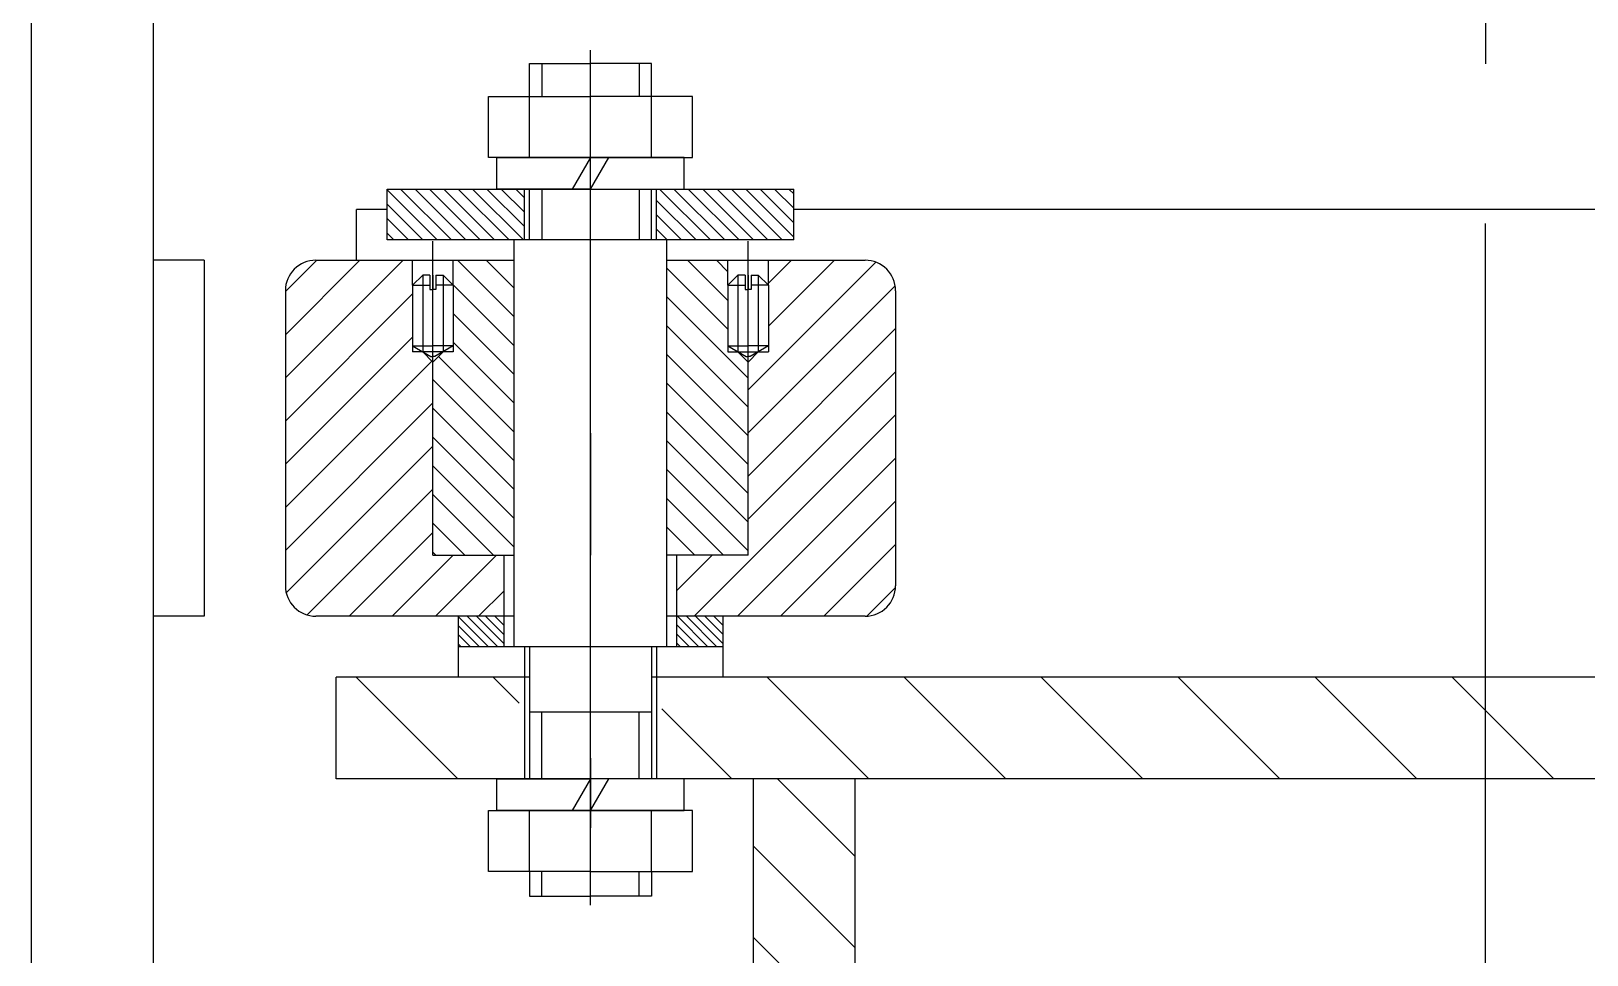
# Model space of a CAD drawing. Header units: millimetres. Extents: x 0 to 23760, y 0 to 16800.
# Drawn here: x 5061.1 to 5214, y 13041.2 to 13132.1 of the extents above; entities that cross this region are included whole.
import ezdxf

# ---------------------------------------------------------------- set-up
doc = ezdxf.new("R2010")
doc.units = ezdxf.units.MM
doc.header["$LTSCALE"] = 400
doc.linetypes.add('K', pattern=[2.5, 1.25, -0.25, 0.25, -0.25, 0.25, -0.25])
doc.layers.add('07', color=6, linetype='K')

# ---------------------------------------------------------------- blocks, each defined once
blk = doc.blocks.new('EWRWER')
at = {"layer": '07', "color": 6, "linetype": 'K', "ltscale": 1.5}
blk.add_line((7800.146705018919, 21049.91074233154), (7800.146705018919, 20826.1170337405), dxfattribs=at)
at = {"layer": '07', "color": 6, "linetype": 'K'}
for p, q in [((7800.146705018904, 20110.4358601332), (7800.146705018904, 20920.92856835205)), ((7657.146705018902, 20870.81832703133), (7657.146705018902, 20647.81832703133)), ((7669.146705018909, 20870.81832703133), (7669.146705018902, 20647.81832703133)), ((7712.146705018904, 20744.07950991575), (7712.146705018904, 20827.47920565492)), ((7706.146705018931, 20822.91832702146), (7706.146705018924, 20826.15533894823)), ((7706.146705018924, 20826.15533894823), (7712.146705018909, 20826.15533894823)), ((7707.346705018921, 20826.15533894823), (7707.346705018921, 20822.91832702146)), ((7718.146705018895, 20826.15533894823), (7712.146705018909, 20826.15533894823)), ((7716.946705018898, 20826.15533894823), (7716.946705018905, 20822.91832702146)), ((7718.146705018895, 20822.91832702146), (7718.146705018895, 20826.15533894823)), ((7712.146705018902, 20815.86664307849), (7712.146705018902, 20823.97000913152)), ((7702.131705013732, 20822.91832702147), (7712.146705018902, 20822.91832702147)), ((7702.131705013732, 20816.91832702223), (7702.131705013732, 20822.91832702147)), ((7706.146705019182, 20816.91832702223), (7706.146705019182, 20822.91832702147)), ((7722.161705024072, 20822.91832702147), (7712.146705018902, 20822.91832702147)), ((7718.146705018622, 20816.91832702223), (7718.146705018622, 20822.91832702147)), ((7722.161705024072, 20816.91832702223), (7722.161705024072, 20822.91832702147)), ((7712.146705018909, 20811.72164800615), (7712.146705018909, 20819.01400603845)), ((7712.146705018902, 20816.91832702223), (7702.131705013732, 20816.91832702223)), ((7702.946705018938, 20816.91832702222), (7712.146705018909, 20816.91832702222)), ((7702.946705018938, 20813.81832702237), (7702.946705018938, 20816.91832702222)), ((7712.146705018909, 20816.91832702222), (7710.356919184575, 20813.81832702237)), ((7721.346705018881, 20816.91832702222), (7712.146705018909, 20816.91832702222)), ((7712.146705018909, 20813.81832702237), (7713.936490853244, 20816.91832702222)), ((7712.146705018902, 20816.91832702223), (7722.161705024072, 20816.91832702223)), ((7721.346705018881, 20813.81832702237), (7721.346705018881, 20816.91832702222)), ((7692.146705018902, 20813.81832702237), (7732.146705018902, 20813.81832702237)), ((7692.146705018909, 20808.81832702237), (7692.146705018902, 20813.81832702237)), ((7697.064601569004, 20808.81832702236), (7692.146705018906, 20813.73622343867)), ((7698.478815150604, 20808.81832702237), (7693.47881501458, 20813.81832702237)), ((7699.893028732211, 20808.81832702237), (7694.893028596187, 20813.81832702237)), ((7701.307242313829, 20808.81832702237), (7696.307242177802, 20813.81832702237)), ((7702.721455895437, 20808.81832702237), (7697.721455759412, 20813.81832702237)), ((7704.135669477044, 20808.81832702237), (7699.135669341023, 20813.81832702237)), ((7705.549883058662, 20808.81832702237), (7700.549882922638, 20813.81832702237)), ((7705.646705018928, 20810.13571860787), (7701.964096504238, 20813.81832702237)), ((7712.146705018909, 20813.81832702237), (7702.946705018938, 20813.81832702237)), ((7705.646705018928, 20811.549932151), (7703.378310085853, 20813.81832702237)), ((7705.646705018935, 20812.96414569414), (7704.792523667464, 20813.81832702237)), ((7705.646705018924, 20808.81832702237), (7705.646705018931, 20813.81832702237)), ((7706.146705018924, 20808.81832702237), (7706.146705018924, 20813.81832702237)), ((7707.346705018921, 20813.81832702237), (7707.346705018921, 20808.81832702237)), ((7712.146705018909, 20813.81832702237), (7721.346705018881, 20813.81832702237)), ((7716.946705018905, 20813.81832702237), (7716.946705018905, 20808.81832702237)), ((7718.146705018895, 20808.81832702237), (7718.146705018895, 20813.81832702237)), ((7718.646705018895, 20808.81832702237), (7718.646705018902, 20813.81832702237)), ((7723.934659619586, 20808.81832702237), (7718.934659483566, 20813.81832702236)), ((7725.348873201201, 20808.81832702237), (7720.348873065173, 20813.81832702237)), ((7726.763086782805, 20808.81832702237), (7721.763086646788, 20813.81832702237)), ((7728.177300364416, 20808.81832702237), (7723.177300228392, 20813.81832702237)), ((7729.591513946023, 20808.81832702237), (7724.591513809999, 20813.81832702237)), ((7731.005727527638, 20808.81832702237), (7726.005727391614, 20813.81832702237)), ((7732.146705018913, 20809.09156310527), (7727.419940973225, 20813.81832702237)), ((7732.146705018906, 20810.50577664841), (7728.834154554832, 20813.81832702237)), ((7732.146705018899, 20811.91999019156), (7730.248368136439, 20813.81832702237)), ((7732.146705018895, 20813.3342037347), (7731.66258171805, 20813.81832702237)), ((7732.146705018909, 20808.81832702237), (7732.146705018902, 20813.81832702237)), ((7692.146705018906, 20811.81832702237), (7689.146705046191, 20811.81832702237)), ((7689.146705046192, 20806.81832700434), (7689.146705046192, 20811.81832702237)), ((7695.650387987382, 20808.81832702237), (7692.146705018899, 20812.32200989554)), ((7722.520446037979, 20808.81832702237), (7718.646705018902, 20812.69206793606)), ((7868.146705025913, 20811.81832702237), (7732.146705018906, 20811.81832702217)), ((7694.236174405774, 20808.81832702237), (7692.146705018902, 20810.9077963524)), ((7721.106232456372, 20808.81832702237), (7718.646705018902, 20811.27785439292)), ((7719.692018874754, 20808.81832702237), (7718.646705018891, 20809.86364084979)), ((7692.821960824167, 20808.81832702237), (7692.146705018909, 20809.49358280926)), ((7732.146705018909, 20808.81832702237), (7692.146705018902, 20808.81832702237)), ((7696.646705018757, 20797.71702083246), (7696.646705018757, 20808.70606723205)), ((7704.646705018749, 20768.81832702237), (7704.646705018749, 20808.81832702237)), ((7719.646705019055, 20768.81832702237), (7719.646705019055, 20808.81832702237)), ((7727.646705019048, 20797.71702083246), (7727.646705019048, 20808.70606723205)), ((7674.146705018909, 20806.81832702237), (7669.146705018917, 20806.81832702237)), ((7674.146705018909, 20806.81832702237), (7674.146705018909, 20771.81832702237)), ((7682.146705018909, 20803.73808008794), (7685.226951953329, 20806.81832702236)), ((7682.146705018904, 20799.49543940082), (7689.469592640444, 20806.81832702236)), ((7682.146705018904, 20795.25279871371), (7693.712233327562, 20806.81832702237)), ((7685.146705018902, 20806.81832702237), (7704.646705018757, 20806.81832702237)), ((7694.646705011459, 20804.3564468405), (7694.646705011459, 20806.81832702237)), ((7696.646705018757, 20777.81832702237), (7696.646705018764, 20806.81832702237)), ((7698.646705026054, 20804.3564468405), (7698.646705026054, 20806.81832702237)), ((7704.646705018753, 20801.23702948472), (7699.065407481095, 20806.81832702237)), ((7704.646705018749, 20804.06545660946), (7701.893834605838, 20806.81832702237)), ((7719.64670501904, 20806.81832702237), (7739.146705018902, 20806.81832702237)), ((7725.646705011746, 20802.86444648969), (7721.692824479062, 20806.81832702237)), ((7725.64670501175, 20805.69287361443), (7724.521251603812, 20806.81832702237)), ((7725.64670501175, 20804.3564468405), (7725.64670501175, 20806.81832702237)), ((7727.646705019048, 20777.81832702237), (7727.64670501904, 20806.81832702237)), ((7729.646705026345, 20804.56903253707), (7731.895999511642, 20806.81832702237)), ((7729.646705026351, 20800.32639184996), (7736.13864019876, 20806.81832702237)), ((7729.646705026345, 20804.3564468405), (7729.646705026345, 20806.81832702237)), ((7695.646705012412, 20805.3564468415), (7694.646705011459, 20804.3564468405)), ((7695.646705012412, 20805.3564468415), (7695.646705012412, 20797.81832702864)), ((7696.346705018957, 20805.3564468415), (7695.646705012412, 20805.3564468415)), ((7696.346705018957, 20805.3564468415), (7696.346705018957, 20803.93644684179)), ((7696.646705018757, 20805.3564468415), (7696.646705018757, 20803.93644684179)), ((7696.946705018556, 20805.3564468415), (7697.646705025101, 20805.3564468415)), ((7696.946705018556, 20805.3564468415), (7696.946705018556, 20803.93644684179)), ((7697.646705025101, 20805.3564468415), (7697.646705025101, 20797.81832702864)), ((7697.646705025101, 20805.3564468415), (7698.646705026054, 20804.3564468405)), ((7725.64670501175, 20800.03601936494), (7719.646705019055, 20806.03601935763)), ((7726.646705012703, 20805.3564468415), (7725.64670501175, 20804.3564468405)), ((7726.646705012703, 20805.3564468415), (7726.646705012703, 20797.81832702864)), ((7727.346705019248, 20805.3564468415), (7726.646705012703, 20805.3564468415)), ((7727.346705019248, 20805.3564468415), (7727.346705019248, 20803.93644684179)), ((7727.646705019051, 20794.08375115554), (7740.192935514429, 20806.62998165092)), ((7727.646705019048, 20805.3564468415), (7727.646705019048, 20803.93644684179)), ((7727.946705018847, 20805.3564468415), (7728.646705025392, 20805.3564468415)), ((7727.946705018847, 20805.3564468415), (7727.946705018847, 20803.93644684179)), ((7728.646705025392, 20805.3564468415), (7728.646705025392, 20797.81832702864)), ((7728.646705025392, 20805.3564468415), (7729.646705026345, 20804.3564468405)), ((7682.146705018902, 20803.81832702237), (7682.146705018902, 20774.81832702237)), ((7694.646705011459, 20804.3564468405), (7694.646705011459, 20800.85755747983)), ((7694.646705011459, 20804.3564468405), (7696.346705018957, 20804.3564468405)), ((7696.346705018957, 20803.93644684179), (7696.646705018757, 20803.93644684179)), ((7696.946705018556, 20803.93644684179), (7696.646705018757, 20803.93644684179)), ((7698.646705026054, 20804.3564468405), (7696.946705018556, 20804.3564468405)), ((7704.646705018749, 20798.40860235997), (7698.646705026054, 20804.40860235267)), ((7698.646705026054, 20804.3564468405), (7698.646705026054, 20800.85755747983)), ((7712.146705018902, 20788.8183270223), (7712.146705018902, 20803.81832702237)), ((7725.64670501175, 20804.3564468405), (7725.64670501175, 20800.85755747983)), ((7725.64670501175, 20804.3564468405), (7727.346705019248, 20804.3564468405)), ((7727.346705019248, 20803.93644684179), (7727.646705019048, 20803.93644684179)), ((7727.646705019049, 20789.84111046842), (7742.107477497191, 20804.30188294656)), ((7727.946705018847, 20803.93644684179), (7727.646705019048, 20803.93644684179)), ((7729.646705026345, 20804.3564468405), (7727.946705018847, 20804.3564468405)), ((7729.646705026345, 20804.3564468405), (7729.646705026345, 20800.85755747983)), ((7742.146705018902, 20803.81832702237), (7742.146705018902, 20774.81832702237)), ((7682.146705018906, 20791.01015802658), (7694.646705011464, 20803.51015801914)), ((7727.646705019044, 20795.2075922329), (7719.646705019059, 20803.20759223289)), ((7694.646705011459, 20800.85755747983), (7694.646705011459, 20797.81832702237)), ((7704.646705018753, 20795.58017523522), (7698.646705026054, 20801.58017522792)), ((7698.646705026054, 20800.85755747983), (7698.646705026054, 20797.81832702237)), ((7725.64670501175, 20800.85755747983), (7725.64670501175, 20797.81832702237)), ((7729.646705026345, 20800.85755747983), (7729.646705026345, 20797.81832702237)), ((7682.146705018904, 20786.76751733947), (7694.646705011461, 20799.26751733203)), ((7727.64670501904, 20792.37916510816), (7719.646705019051, 20800.37916510814)), ((7727.646705019051, 20785.5984697813), (7742.146705018904, 20800.09846978115)), ((7694.646705011459, 20798.39567729897), (7696.646705018757, 20798.39567729897)), ((7694.646705011459, 20798.39567729897), (7696.446704991264, 20797.35644681374)), ((7698.646705026054, 20797.81832702237), (7694.646705011459, 20797.81832702237)), ((7695.646705012412, 20797.81832702237), (7696.646705018757, 20796.79272312864)), ((7698.646705026054, 20798.39567729897), (7696.646705018757, 20798.39567729897)), ((7696.646705018757, 20796.79272312864), (7697.646705025101, 20797.81832702237)), ((7698.646705026054, 20798.39567729897), (7696.846705003401, 20797.35644681374)), ((7704.646705018749, 20792.75174811048), (7698.646705026051, 20798.75174810317)), ((7725.64670501175, 20798.39567729897), (7727.646705019048, 20798.39567729897)), ((7725.64670501175, 20798.39567729897), (7727.446705034403, 20797.35644681374)), ((7725.64670501175, 20797.81832702237), (7729.646705026345, 20797.81832702237)), ((7727.646705019048, 20796.79272312864), (7726.646705012703, 20797.81832702237)), ((7729.646705026345, 20798.39567729897), (7727.646705019048, 20798.39567729897)), ((7728.646705025392, 20797.81832702237), (7727.646705019048, 20796.79272312864)), ((7729.646705026345, 20798.39567729897), (7727.846705046541, 20797.35644681374)), ((7682.146705018909, 20782.52487665235), (7696.532095481807, 20796.91026711525)), ((7696.446704991264, 20797.35644681374), (7696.646705018757, 20797.35644681374)), ((7696.846705003401, 20797.35644681374), (7696.646705018757, 20797.35644681374)), ((7704.646705018749, 20789.92332098573), (7697.204858497927, 20797.36516750655)), ((7727.646705019044, 20789.5507379834), (7719.646705019048, 20797.55073798339)), ((7727.446705034403, 20797.35644681374), (7727.646705019048, 20797.35644681374)), ((7727.846705046541, 20797.35644681374), (7727.646705019048, 20797.35644681374)), ((7704.646705018746, 20787.09489386098), (7696.646705018757, 20795.09489386097)), ((7727.646705019048, 20786.72231085865), (7719.646705019051, 20794.72231085865)), ((7727.646705019049, 20781.35582909418), (7742.146705018902, 20795.85582909403)), ((7682.146705018908, 20778.28223596523), (7696.646705018758, 20792.78223596508)), ((7704.646705018749, 20784.26646673624), (7696.64670501876, 20792.26646673623)), ((7727.646705019051, 20783.89388373391), (7719.646705019055, 20791.8938837339)), ((7722.351843634357, 20771.81832702237), (7742.146705018906, 20791.61318840692)), ((7682.228727029451, 20774.12161728865), (7696.646705018762, 20788.53959527796)), ((7704.646705018753, 20781.43803961149), (7696.646705018764, 20789.43803961149)), ((7712.146705018902, 20789.81832702244), (7712.146705018902, 20777.81832702237)), ((7727.646705019048, 20781.06545660916), (7719.646705019051, 20789.06545660916)), ((7726.594484321475, 20771.81832702237), (7742.146705018906, 20787.3705477198)), ((7704.646705018749, 20778.60961248675), (7696.64670501876, 20786.60961248674)), ((7712.146705018904, 20743.43030275972), (7712.146705018904, 20786.36720537181)), ((7727.646705019051, 20778.23702948441), (7719.646705019055, 20786.23702948441)), ((7684.292313924292, 20771.94256349637), (7696.64670501876, 20784.29695459084)), ((7702.609563358372, 20777.81832702237), (7696.646705018757, 20783.78118536199)), ((7725.236980356345, 20777.81832702237), (7719.646705019051, 20783.40860235966)), ((7730.837125008591, 20771.81832702237), (7742.146705018904, 20783.12790703268)), ((7699.781136233629, 20777.81832702237), (7696.646705018757, 20780.95275823725)), ((7688.410718137398, 20771.81832702237), (7696.646705018758, 20780.05431390373)), ((7722.408553231602, 20777.81832702237), (7719.646705019055, 20780.58017523492)), ((7692.65335882452, 20771.81832702237), (7698.653358824522, 20777.81832702237)), ((7696.952709108886, 20777.81832702237), (7696.64670501876, 20778.1243311125)), ((7696.646705018757, 20777.81832702237), (7704.646705018749, 20777.81832702237)), ((7696.895999511638, 20771.81832702237), (7702.89599951164, 20777.81832702237)), ((7703.646705018764, 20768.81832702236), (7703.646705018749, 20777.81832702237)), ((7727.646705019048, 20777.81832702237), (7719.646705019055, 20777.81832702237)), ((7720.646705019062, 20774.35582909419), (7724.109202947237, 20777.81832702237)), ((7720.646705019062, 20768.81832702237), (7720.646705019055, 20777.81832702236)), ((7735.079765695713, 20771.81832702236), (7742.146705018908, 20778.88526634556)), ((7701.13864019876, 20771.81832702237), (7703.646705018766, 20774.32639184237)), ((7739.327882244883, 20771.82380288441), (7742.141229156856, 20774.63714979638)), ((7674.146705018917, 20771.81832702237), (7669.146705018917, 20771.81832702237)), ((7704.646705018764, 20771.81832702237), (7685.146705018902, 20771.81832702237)), ((7699.146705018917, 20771.81832702237), (7699.146705018909, 20768.81832702237)), ((7702.133395069563, 20768.81832702237), (7699.146705018917, 20771.80501707301)), ((7703.031420681669, 20768.81832702237), (7700.031420681666, 20771.81832702237)), ((7703.646705018764, 20769.10106829738), (7700.929446293772, 20771.81832702237)), ((7703.646705018761, 20769.99909390949), (7701.827471905879, 20771.81832702237)), ((7703.64670501876, 20770.8971195216), (7702.725497517986, 20771.81832702237)), ((7703.646705018759, 20771.7951451337), (7703.623523130093, 20771.81832702237)), ((7739.146705018902, 20771.81832702237), (7719.646705019055, 20771.81832702237)), ((7723.686009760124, 20768.81832702237), (7720.686009760125, 20771.81832702237)), ((7724.584035372232, 20768.81832702237), (7721.584035372233, 20771.81832702237)), ((7725.146705018898, 20769.15368298781), (7722.48206098434, 20771.81832702237)), ((7725.1467050189, 20770.05170859992), (7723.380086596447, 20771.81832702237)), ((7725.146705018901, 20770.94973421202), (7724.278112208553, 20771.81832702237)), ((7725.146705018902, 20771.81832702237), (7725.146705018895, 20768.81832702237)), ((7701.235369457456, 20768.81832702237), (7699.146705018914, 20770.90699146091)), ((7722.787984148017, 20768.81832702237), (7720.64670501906, 20770.95960615133)), ((7700.337343845349, 20768.81832702237), (7699.146705018913, 20770.0089658488)), ((7699.439318233242, 20768.81832702237), (7699.146705018909, 20769.1109402367)), ((7712.146705018902, 20768.81832702237), (7699.146705018917, 20768.81832702237)), ((7699.146705018917, 20768.81832702237), (7699.146705018917, 20765.81832702237)), ((7705.646705018917, 20768.81832702237), (7705.646705018917, 20755.81832702237)), ((7706.146705018917, 20768.81832702237), (7706.146705018917, 20755.81832702237)), ((7725.146705018902, 20768.81832702237), (7712.146705018902, 20768.81832702237)), ((7718.146705018888, 20768.81832702237), (7718.146705018888, 20755.81832702237)), ((7718.646705018888, 20768.81832702237), (7718.646705018888, 20755.81832702237)), ((7721.88995853591, 20768.81832702237), (7720.646705019062, 20770.06158053922)), ((7720.991932923804, 20768.81832702237), (7720.646705019062, 20769.16355492712)), ((7725.146705018895, 20768.81832702237), (7725.146705018895, 20765.81832702237)), ((7706.146705018917, 20765.81832702237), (7687.146705018904, 20765.81832702237)), ((7687.146705018904, 20755.81832702237), (7687.146705018911, 20765.81832702237)), ((7699.118363896614, 20755.81832702237), (7689.11836389661, 20765.81832702237)), ((7706.146705018917, 20765.81832702237), (7699.146705018917, 20765.81832702237)), ((7705.146705018913, 20763.26037008167), (7702.588748078211, 20765.81832702237)), ((7706.146705018917, 20765.81832702237), (7704.646705018751, 20765.81832702237)), ((7882.146705025931, 20765.81832702237), (7718.146705018888, 20765.81832702237)), ((7725.146705018895, 20765.81832702237), (7718.146705018888, 20765.81832702237)), ((7739.52951644142, 20755.81832702237), (7729.529516441424, 20765.81832702237)), ((7752.999900623028, 20755.81832702237), (7742.999900623032, 20765.81832702237)), ((7766.470284804622, 20755.81832702237), (7756.470284804625, 20765.81832702237)), ((7779.940668986237, 20755.81832702237), (7769.940668986234, 20765.81832702237)), ((7793.411053167838, 20755.81832702237), (7783.411053167842, 20765.81832702237)), ((7800.146705018899, 20762.55305935291), (7796.881437349439, 20765.81832702237)), ((7726.059132259816, 20755.81832702237), (7719.146705018891, 20762.73075426329)), ((7806.881437349435, 20755.81832702237), (7800.146705018899, 20762.55305935291)), ((7718.146705018888, 20762.37828906428), (7706.146705018917, 20762.37828906428)), ((7707.346705018921, 20755.81832702237), (7707.346705018921, 20762.37828906428)), ((7716.946705018905, 20755.81832702237), (7716.946705018905, 20762.37828906428)), ((7712.146705018909, 20750.62164800629), (7712.146705018909, 20757.91400603859)), ((7712.146705018902, 20757.87046710482), (7712.146705018902, 20751.00673278432)), ((7912.975837086322, 20755.81832702237), (7687.146705018904, 20755.81832702237)), ((7702.946705018938, 20755.81832702237), (7712.146705018909, 20755.81832702237)), ((7702.946705018938, 20752.71832702251), (7702.946705018938, 20755.81832702237)), ((7712.146705018909, 20755.81832702237), (7710.356919184575, 20752.71832702251)), ((7721.346705018881, 20755.81832702237), (7712.146705018909, 20755.81832702237)), ((7712.146705018909, 20752.71832702251), (7713.936490853244, 20755.81832702237)), ((7721.346705018881, 20752.71832702251), (7721.346705018881, 20755.81832702237)), ((7728.149933187569, 20755.81832702237), (7728.149933187569, 20694.49507365518)), ((7738.149933187564, 20748.21765415515), (7730.549260320346, 20755.81832702237)), ((7738.149933187569, 20755.81832702237), (7738.149933187577, 20667.81832702237)), ((7712.146705018902, 20745.66664307954), (7712.146705018902, 20753.77000913257)), ((7702.131705013732, 20752.71832702252), (7712.146705018902, 20752.71832702252)), ((7702.131705013732, 20746.71832702328), (7702.131705013732, 20752.71832702252)), ((7712.146705018909, 20752.71832702251), (7702.946705018938, 20752.71832702251)), ((7706.146705019182, 20746.71832702328), (7706.146705019182, 20752.71832702252)), ((7722.161705024072, 20752.71832702252), (7712.146705018902, 20752.71832702252)), ((7712.146705018909, 20752.71832702251), (7721.346705018881, 20752.71832702251)), ((7718.146705018622, 20746.71832702328), (7718.146705018622, 20752.71832702252)), ((7722.161705024072, 20746.71832702328), (7722.161705024072, 20752.71832702252)), ((7738.149933187564, 20739.23739803408), (7728.149933187571, 20749.23739803407)), ((7712.146705018902, 20746.71832702328), (7702.131705013732, 20746.71832702328)), ((7706.146705018917, 20746.71832702328), (7706.146705018924, 20744.28525018885)), ((7707.346705018921, 20744.28525018885), (7707.346705018921, 20746.71832702328)), ((7712.146705018902, 20746.71832702328), (7722.161705024072, 20746.71832702328)), ((7716.946705018898, 20744.28525018885), (7716.946705018898, 20746.71832702328)), ((7718.146705018895, 20746.71832702328), (7718.146705018895, 20744.28525018885)), ((7706.146705018924, 20744.28525018885), (7712.146705018909, 20744.28525018885)), ((7718.146705018895, 20744.28525018885), (7712.146705018909, 20744.28525018885)), ((7738.149933187568, 20730.25714191301), (7728.149933187571, 20740.25714191301))]:
    blk.add_line(p, q, dxfattribs=at)
for centre, start, end in [((7685.146705018902, 20803.81832702237), 90, 180), ((7739.146705018902, 20803.81832702237), 0, 90), ((7685.146705018902, 20774.81832702237), 180, 270), ((7739.146705018902, 20774.81832702237), 270, 0)]:
    blk.add_arc(centre, 3, start, end, dxfattribs=at)

msp = doc.modelspace()

# ---------------------------------------------------------------- block references
at = {"layer": '07'}
msp.add_blockref('EWRWER', (-2596.096152014128, -7697.289261700971), dxfattribs=at)

doc.saveas('drawing.dxf')
